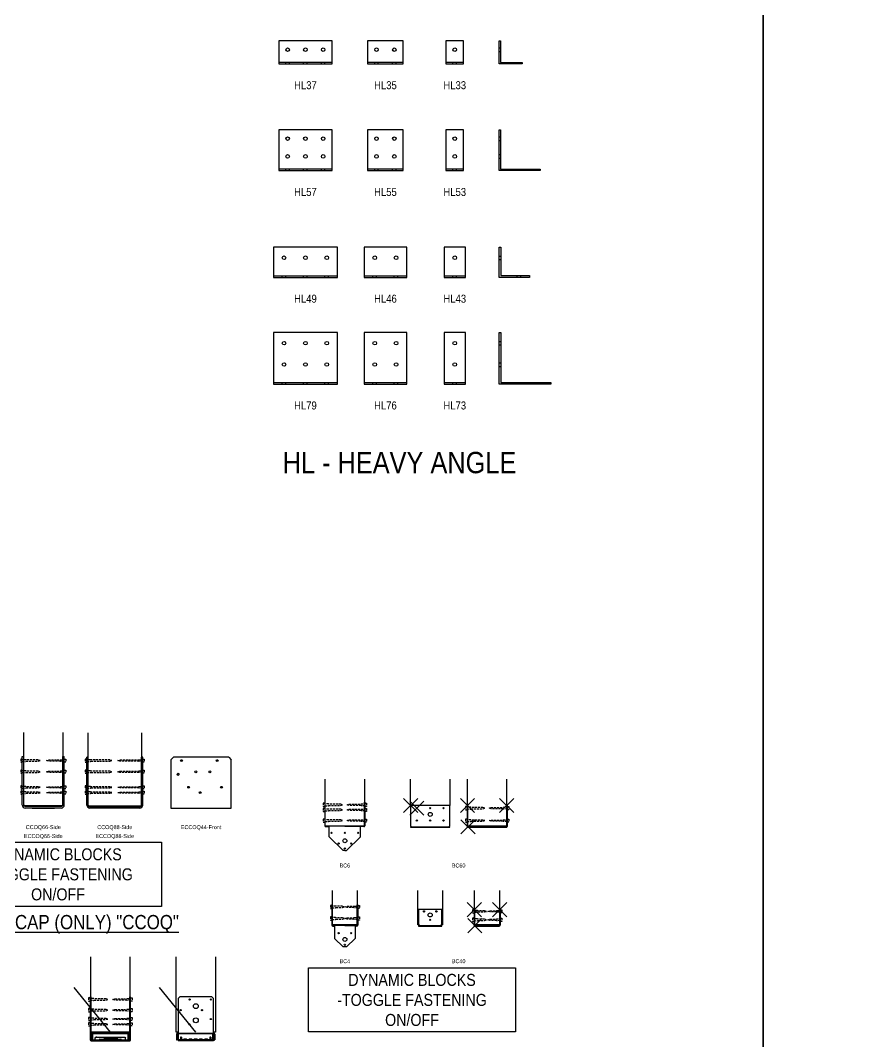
# Model space of a CAD drawing. Header units: inches. Extents: x -2661 to 42767, y -1222 to 9099.
# Drawn here: x 1400.6 to 1518.2, y 1798.3 to 1941.8 of the extents above; entities that cross this region are included whole.
import ezdxf

# ---------------------------------------------------------------- set-up
doc = ezdxf.new("R2010")
doc.units = ezdxf.units.IN
doc.header["$LTSCALE"] = 12
doc.header["$MEASUREMENT"] = 0
doc.header["$PDMODE"] = 3
doc.linetypes.add('HIDDEN8', pattern=[0.04625, 0.03125, -0.015])
doc.layers.get('0').update_dxf_attribs({"linetype": 'CONTINUOUS'})
doc.layers.add('S-ANNO-NONPLOT', color=253, linetype='CONTINUOUS', plot=False, transparency=0.5)
for name, color, linetype in [('S-ANNO-NOTE', 4, 'CONTINUOUS'), ('S-SIMPSON', 2, 'CONTINUOUS'), ('S-WOOD', 3, 'CONTINUOUS')]:
    doc.layers.add(name, color=color, linetype=linetype)
doc.styles.add('Arial', font='arial.ttf', dxfattribs={"width": 0.85})

# ---------------------------------------------------------------- blocks, each defined once
blk = doc.blocks.new('ECCQO44-Front')
for p, q in [((-3.87, 7.17), (-4.25, 6.8)), ((-4.25, 6.8), (-4.25, 0)), ((3.88, 7.17), (-3.87, 7.17)), ((3.88, 7.17), (4.25, 6.8)), ((4.25, 0), (4.25, 6.8)), ((-3.42, 4.74), (-3.24, 4.91)), ((-3.24, 4.56), (-3.42, 4.74)), ((-3.24, 4.91), (-3.07, 4.74)), ((-3.07, 4.74), (-3.24, 4.56)), ((-4.25, 0), (4.25, 0))]:
    blk.add_line(p, q)
for centre in [(-2.75, 6.67), (2.25, 6.67), (-0.75, 5.11), (1.25, 5.11), (-1.75, 2.92), (2.88, 2.92), (-0.12, 2.17)]:
    blk.add_circle(centre, 0.133)
blk = doc.blocks.new('*U1060')
for p, q in [((-2.95, 0.43), (-2.95, 7.23)), ((-2.95, 7.23), (-2.75, 7.23)), ((-2.75, 0.48), (-2.75, 7.23)), ((2.75, 0.48), (2.75, 7.23)), ((2.75, 7.23), (2.95, 7.23)), ((2.95, 0.43), (2.95, 7.23)), ((-2.75, 6.79), (-2.95, 6.79)), ((2.95, 6.79), (2.75, 6.79)), ((2.51, 0), (-2.51, 0)), ((2.5, 0.23), (-2.5, 0.23)), ((-1.57, 0), (1.57, 0))]:
    blk.add_line(p, q)
for centre, radius, start, end in [((-2.51, 0.44), 0.437, 181.1105, 270), ((-2.5, 0.48), 0.25, 180.5673, 270), ((2.5, 0.48), 0.25, 270, 359.4327), ((2.51, 0.44), 0.437, 270, 358.8895)]:
    blk.add_arc(centre, radius, start, end)
at = {"layer": 'S-SIMPSON', "color": 1, "linetype": 'HIDDEN8', "ltscale": 0.75}
for points in [[(-0.45, 6.67), (-0.72, 6.76), (-2.41, 6.76), (-2.45, 6.8), (-2.91, 6.79, -0.417818), (-2.95, 6.83), (-2.95, 6.93), (-3, 6.93), (-3, 6.89), (-3.17, 6.89), (-3.17, 6.45), (-3, 6.45), (-3, 6.41), (-2.95, 6.41), (-2.95, 6.52, -0.414214), (-2.91, 6.55), (-2.45, 6.55), (-2.41, 6.58), (-0.72, 6.58)], [(0.45, 6.67), (0.72, 6.76), (2.41, 6.76), (2.45, 6.8), (2.91, 6.79, 0.417818), (2.95, 6.83), (2.95, 6.93), (3, 6.93), (3, 6.89), (3.17, 6.89), (3.17, 6.45), (3, 6.45), (3, 6.41), (2.95, 6.41), (2.95, 6.52, 0.414214), (2.91, 6.55), (2.45, 6.55), (2.41, 6.58), (0.72, 6.58)], [(-0.45, 5.11), (-0.72, 5.2), (-2.41, 5.2), (-2.45, 5.23), (-2.91, 5.23, -0.417818), (-2.95, 5.26), (-2.95, 5.37), (-3, 5.37), (-3, 5.33), (-3.17, 5.33), (-3.17, 4.89), (-3, 4.89), (-3, 4.85), (-2.95, 4.85), (-2.95, 4.96, -0.414214), (-2.91, 4.99), (-2.45, 4.98), (-2.41, 5.02), (-0.72, 5.02)], [(0.45, 5.11), (0.72, 5.2), (2.41, 5.2), (2.45, 5.23), (2.91, 5.23, 0.417818), (2.95, 5.26), (2.95, 5.37), (3, 5.37), (3, 5.33), (3.17, 5.33), (3.17, 4.89), (3, 4.89), (3, 4.85), (2.95, 4.85), (2.95, 4.96, 0.414214), (2.91, 4.99), (2.45, 4.98), (2.41, 5.02), (0.72, 5.02)], [(-0.45, 2.92), (-0.72, 3.01), (-2.41, 3.01), (-2.45, 3.05), (-2.91, 3.04, -0.417818), (-2.95, 3.08), (-2.95, 3.18), (-3, 3.18), (-3, 3.14), (-3.17, 3.14), (-3.17, 2.7), (-3, 2.7), (-3, 2.66), (-2.95, 2.66), (-2.95, 2.77, -0.414214), (-2.91, 2.8), (-2.45, 2.8), (-2.41, 2.83), (-0.72, 2.83)], [(0.45, 2.92), (0.72, 3.01), (2.41, 3.01), (2.45, 3.05), (2.91, 3.04, 0.417818), (2.95, 3.08), (2.95, 3.18), (3, 3.18), (3, 3.14), (3.17, 3.14), (3.17, 2.7), (3, 2.7), (3, 2.66), (2.95, 2.66), (2.95, 2.77, 0.414214), (2.91, 2.8), (2.45, 2.8), (2.41, 2.83), (0.72, 2.83)], [(-0.45, 2.17), (-0.72, 2.26), (-2.41, 2.26), (-2.45, 2.3), (-2.91, 2.29, -0.417818), (-2.95, 2.33), (-2.95, 2.43), (-3, 2.43), (-3, 2.39), (-3.17, 2.39), (-3.17, 1.95), (-3, 1.95), (-3, 1.91), (-2.95, 1.91), (-2.95, 2.02, -0.414214), (-2.91, 2.05), (-2.45, 2.05), (-2.41, 2.08), (-0.72, 2.08)], [(0.45, 2.17), (0.72, 2.26), (2.41, 2.26), (2.45, 2.3), (2.91, 2.29, 0.417818), (2.95, 2.33), (2.95, 2.43), (3, 2.43), (3, 2.39), (3.17, 2.39), (3.17, 1.95), (3, 1.95), (3, 1.91), (2.95, 1.91), (2.95, 2.02, 0.414214), (2.91, 2.05), (2.45, 2.05), (2.41, 2.08), (0.72, 2.08)]]:
    blk.add_lwpolyline(points, format="xyb", close=True, dxfattribs=at)
blk = doc.blocks.new('*U1061')
for p, q in [((-3.92, 0.42), (-3.92, 7.17)), ((-3.75, 7.17), (-3.92, 7.17)), ((-3.75, 6.75), (-3.92, 6.75)), ((-3.75, 0.42), (-3.75, 7.17)), ((3.75, 0.42), (3.75, 7.17)), ((3.92, 7.17), (3.75, 7.17)), ((3.92, 6.75), (3.75, 6.75)), ((3.92, 0.42), (3.92, 7.17)), ((3.5, 0.17), (-3.5, 0.17)), ((3.5, 0), (-3.5, 0)), ((1.38, 0), (-1.38, 0)), ((1.38, 0), (-1.38, 0))]:
    blk.add_line(p, q)
for centre, radius, start, end in [((-3.5, 0.42), 0.421, 180, 270), ((-3.5, 0.42), 0.25, 180, 270), ((3.5, 0.42), 0.25, 270, 0), ((3.5, 0.42), 0.421, 270, 0)]:
    blk.add_arc(centre, radius, start, end)
at = {"layer": 'S-SIMPSON', "color": 1, "linetype": 'HIDDEN8', "ltscale": 0.75}
for points in [[(-0.42, 6.67), (-0.7, 6.76), (-3.38, 6.76), (-3.42, 6.8), (-3.89, 6.79, -0.417818), (-3.92, 6.83), (-3.92, 6.93), (-3.97, 6.93), (-3.97, 6.89), (-4.15, 6.89), (-4.15, 6.45), (-3.97, 6.45), (-3.97, 6.41), (-3.92, 6.41), (-3.92, 6.52, -0.414214), (-3.89, 6.55), (-3.42, 6.55), (-3.38, 6.58), (-0.7, 6.58)], [(0.42, 6.67), (0.7, 6.76), (3.39, 6.76), (3.42, 6.8), (3.89, 6.79, 0.417818), (3.92, 6.83), (3.92, 6.93), (3.97, 6.93), (3.97, 6.89), (4.15, 6.89), (4.15, 6.45), (3.97, 6.45), (3.97, 6.41), (3.92, 6.41), (3.92, 6.52, 0.414214), (3.89, 6.55), (3.42, 6.55), (3.39, 6.58), (0.7, 6.58)], [(-0.42, 5.11), (-0.7, 5.2), (-3.38, 5.2), (-3.42, 5.23), (-3.89, 5.23, -0.417818), (-3.92, 5.26), (-3.92, 5.37), (-3.97, 5.37), (-3.97, 5.33), (-4.15, 5.33), (-4.15, 4.89), (-3.97, 4.89), (-3.97, 4.85), (-3.92, 4.85), (-3.92, 4.96, -0.414214), (-3.89, 4.99), (-3.42, 4.98), (-3.38, 5.02), (-0.7, 5.02)], [(0.42, 5.11), (0.7, 5.2), (3.39, 5.2), (3.42, 5.23), (3.89, 5.23, 0.417818), (3.92, 5.26), (3.92, 5.37), (3.97, 5.37), (3.97, 5.33), (4.15, 5.33), (4.15, 4.89), (3.97, 4.89), (3.97, 4.85), (3.92, 4.85), (3.92, 4.96, 0.414214), (3.89, 4.99), (3.42, 4.98), (3.39, 5.02), (0.7, 5.02)], [(-0.42, 2.92), (-0.7, 3.01), (-3.38, 3.01), (-3.42, 3.05), (-3.89, 3.04, -0.417818), (-3.92, 3.08), (-3.92, 3.18), (-3.97, 3.18), (-3.97, 3.14), (-4.15, 3.14), (-4.15, 2.7), (-3.97, 2.7), (-3.97, 2.66), (-3.92, 2.66), (-3.92, 2.77, -0.414214), (-3.89, 2.8), (-3.42, 2.8), (-3.38, 2.83), (-0.7, 2.83)], [(0.42, 2.92), (0.7, 3.01), (3.39, 3.01), (3.42, 3.05), (3.89, 3.04, 0.417818), (3.92, 3.08), (3.92, 3.18), (3.97, 3.18), (3.97, 3.14), (4.15, 3.14), (4.15, 2.7), (3.97, 2.7), (3.97, 2.66), (3.92, 2.66), (3.92, 2.77, 0.414214), (3.89, 2.8), (3.42, 2.8), (3.39, 2.83), (0.7, 2.83)], [(-0.42, 2.17), (-0.7, 2.26), (-3.38, 2.26), (-3.42, 2.3), (-3.89, 2.29, -0.417818), (-3.92, 2.33), (-3.92, 2.43), (-3.97, 2.43), (-3.97, 2.39), (-4.15, 2.39), (-4.15, 1.95), (-3.97, 1.95), (-3.97, 1.91), (-3.92, 1.91), (-3.92, 2.02, -0.414214), (-3.89, 2.05), (-3.42, 2.05), (-3.38, 2.08), (-0.7, 2.08)], [(0.42, 2.17), (0.7, 2.26), (3.39, 2.26), (3.42, 2.3), (3.89, 2.29, 0.417818), (3.92, 2.33), (3.92, 2.43), (3.97, 2.43), (3.97, 2.39), (4.15, 2.39), (4.15, 1.95), (3.97, 1.95), (3.97, 1.91), (3.92, 1.91), (3.92, 2.02, 0.414214), (3.89, 2.05), (3.42, 2.05), (3.39, 2.08), (0.7, 2.08)]]:
    blk.add_lwpolyline(points, format="xyb", close=True, dxfattribs=at)
blk = doc.blocks.new('*U1063')
for p, q in [((-2.85, 4.99), (-2.85, -1.06)), ((-2.76, 4.99), (-2.85, 4.99)), ((-2.76, 4.99), (-2.76, -1)), ((2.74, -0.96), (2.74, 4.99)), ((2.83, 4.99), (2.74, 4.99)), ((2.83, -1.06), (2.83, 4.99)), ((-2.76, -1.01), (-2.85, -1.01)), ((-2.73, -1.19), (2.14, -1.19)), ((-2.67, -1.09), (-2.67, -0.21)), ((-2.48, -0.25), (-2.67, -0.25)), ((-2.67, -1.09), (-2.17, -1.09)), ((-2.67, -1.19), (-2.67, -1.09)), ((-2.58, -1.09), (-2.58, -0.25)), ((2.67, -1.09), (-2.58, -1.09)), ((-2.48, -0.18), (-2.49, -0.18)), ((-2.48, -0.09), (2.48, -0.09)), ((-2.48, -1.09), (-2.48, -0.09)), ((-2.48, -0.18), (2.48, -0.18)), ((-2.36, -1.19), (-2.36, -1.09)), ((-2.17, -0.83), (-2.04, -0.7)), ((-2.17, -1.09), (-2.17, -0.83)), ((-2.17, -1.09), (2.14, -1.09)), ((-2.17, -1.19), (-2.17, -1.09)), ((-2.04, -0.7), (2.01, -0.7)), ((-1.89, -0.7), (-2.04, -0.7)), ((-1.54, -1.09), (-1.54, -1.03)), ((-1.48, -0.96), (1.45, -0.96)), ((-0.89, -0.79), (0.93, -0.79)), ((-0.89, -0.79), (-0.89, -0.97)), ((-0.89, -0.97), (0.93, -0.97)), ((-0.32, -0.79), (-0.32, -0.97)), ((0.36, -0.79), (0.36, -0.97)), ((0.93, -0.79), (0.93, -0.97)), ((1.51, -1.09), (1.51, -1.03)), ((2.01, -0.7), (2.14, -0.83)), ((2.14, -1.09), (2.14, -0.83)), ((2.14, -1.09), (2.61, -1.09)), ((2.14, -1.19), (2.14, -1.09)), ((2.14, -1.19), (2.71, -1.19)), ((2.33, -1.19), (2.33, -1.09)), ((2.48, -1.09), (2.48, -0.09)), ((2.48, -0.18), (2.49, -0.18)), ((2.48, -0.25), (2.67, -0.25)), ((2.58, -1.09), (2.58, -0.25)), ((2.66, -1.19), (2.66, -1.09)), ((2.67, -1.09), (2.67, -0.2)), ((2.83, -1.01), (2.74, -1.01))]:
    blk.add_line(p, q)
for centre, radius, start, end in [((-2.73, -1.06), 0.125, 180, 270), ((-2.67, -1), 0.0938, 180, 270), ((-2.49, -0.29), 0.2, 85.2122, 155.6813), ((-2.5, -0.26), 0.0739, 77.6411, 177.2961), ((-1.48, -1.03), 0.0625, 90, 180), ((1.45, -1.03), 0.0625, 0, 90), ((2.5, -0.29), 0.197, 27.4819, 97.146), ((2.5, -0.26), 0.0736, 2.6699, 101.613), ((2.61, -0.96), 0.129, 270, 0), ((2.71, -1.06), 0.125, 270, 0)]:
    blk.add_arc(centre, radius, start, end)
at = {"layer": 'S-SIMPSON', "color": 1, "linetype": 'HIDDEN8', "ltscale": 0.75}
for points in [[(-0.35, 4.62), (-0.63, 4.71), (-2.32, 4.71), (-2.35, 4.74), (-2.82, 4.74, -0.417818), (-2.85, 4.77), (-2.85, 4.88), (-2.9, 4.88), (-2.9, 4.83), (-3.08, 4.83), (-3.08, 4.4), (-2.9, 4.4), (-2.9, 4.36), (-2.85, 4.36), (-2.85, 4.47, -0.414214), (-2.82, 4.5), (-2.35, 4.49), (-2.32, 4.53), (-0.63, 4.53)], [(0.33, 4.62), (0.61, 4.71), (2.3, 4.71), (2.33, 4.74), (2.8, 4.74, 0.417818), (2.83, 4.77), (2.83, 4.88), (2.88, 4.88), (2.88, 4.83), (3.06, 4.83), (3.06, 4.4), (2.88, 4.4), (2.88, 4.36), (2.83, 4.36), (2.83, 4.47, 0.414214), (2.8, 4.5), (2.33, 4.49), (2.3, 4.53), (0.61, 4.53)], [(-0.35, 3.12), (-0.63, 3.21), (-2.32, 3.21), (-2.35, 3.24), (-2.82, 3.24, -0.417818), (-2.85, 3.27), (-2.85, 3.38), (-2.9, 3.38), (-2.9, 3.33), (-3.08, 3.33), (-3.08, 2.9), (-2.9, 2.9), (-2.9, 2.86), (-2.85, 2.86), (-2.85, 2.97, -0.414214), (-2.82, 3), (-2.35, 2.99), (-2.32, 3.03), (-0.63, 3.03)], [(0.33, 3.12), (0.61, 3.21), (2.3, 3.21), (2.33, 3.24), (2.8, 3.24, 0.417818), (2.83, 3.27), (2.83, 3.38), (2.88, 3.38), (2.88, 3.33), (3.06, 3.33), (3.06, 2.9), (2.88, 2.9), (2.88, 2.86), (2.83, 2.86), (2.83, 2.97, 0.414214), (2.8, 3), (2.33, 2.99), (2.3, 3.03), (0.61, 3.03)], [(-0.35, 1.87), (-0.63, 1.96), (-2.32, 1.96), (-2.35, 1.99), (-2.82, 1.99, -0.417818), (-2.85, 2.02), (-2.85, 2.13), (-2.9, 2.13), (-2.9, 2.08), (-3.08, 2.08), (-3.08, 1.65), (-2.9, 1.65), (-2.9, 1.61), (-2.85, 1.61), (-2.85, 1.72, -0.414214), (-2.82, 1.75), (-2.35, 1.74), (-2.32, 1.78), (-0.63, 1.78)], [(0.33, 1.87), (0.61, 1.96), (2.3, 1.96), (2.33, 1.99), (2.8, 1.99, 0.417818), (2.83, 2.02), (2.83, 2.13), (2.88, 2.13), (2.88, 2.08), (3.06, 2.08), (3.06, 1.65), (2.88, 1.65), (2.88, 1.61), (2.83, 1.61), (2.83, 1.72, 0.414214), (2.8, 1.75), (2.33, 1.74), (2.3, 1.78), (0.61, 1.78)], [(-0.35, 1.12), (-0.63, 1.21), (-2.32, 1.21), (-2.35, 1.24), (-2.82, 1.24, -0.417818), (-2.85, 1.27), (-2.85, 1.38), (-2.9, 1.38), (-2.9, 1.33), (-3.08, 1.33), (-3.08, 0.9), (-2.9, 0.9), (-2.9, 0.86), (-2.85, 0.86), (-2.85, 0.97, -0.414214), (-2.82, 1), (-2.35, 0.99), (-2.32, 1.03), (-0.63, 1.03)], [(0.33, 1.12), (0.61, 1.21), (2.3, 1.21), (2.33, 1.24), (2.8, 1.24, 0.417818), (2.83, 1.27), (2.83, 1.38), (2.88, 1.38), (2.88, 1.33), (3.06, 1.33), (3.06, 0.9), (2.88, 0.9), (2.88, 0.86), (2.83, 0.86), (2.83, 0.97, 0.414214), (2.8, 1), (2.33, 0.99), (2.3, 1.03), (0.61, 1.03)]]:
    blk.add_lwpolyline(points, format="xyb", close=True, dxfattribs=at)
blk = doc.blocks.new('ABU66-l')
for p, q in [((-2.5, 4.74), (-2.25, 4.99)), ((-2.5, 4.74), (-2.5, -0.98)), ((2.25, 4.99), (-2.25, 4.99)), ((2.25, 4.99), (2.5, 4.74)), ((2.5, 4.74), (2.25, 4.99)), ((2.5, -0.98), (2.5, 4.74)), ((-2.7, -0.27), (-2.7, -1.07)), ((-2.7, -1.07), (-2.6, -1.07)), ((-2.6, -0.25), (-2.6, -1.07)), ((-2.54, -1.07), (-2.54, -0.21)), ((-2.5, -0.21), (-2.54, -0.21)), ((-2.54, -1.07), (-2.41, -1.07)), ((-2.53, -0.1), (-2.5, -0.1)), ((-2.51, -0.16), (-2.5, -0.16)), ((-2.5, -0.1), (2.51, -0.1)), ((-2.5, -0.16), (-2.44, -0.16)), ((-2.45, -0.21), (-2.5, -0.21)), ((-2.41, -1.07), (-2.5, -1.07)), ((-2.5, -1.07), (-2.5, -1.2)), ((2.5, -1.2), (-2.5, -1.2)), ((-2.45, -0.21), (-2.45, -0.16)), ((-2.45, -1.07), (-2.45, -0.21)), ((-2.44, -0.16), (2.5, -0.16)), ((2.4, -1.07), (-2.41, -1.07)), ((-2.41, -1.07), (-2.41, -1.2)), ((-2.14, -0.67), (-2.14, -1.07)), ((-2.02, -0.67), (-2.14, -0.67)), ((-2.02, -0.8), (-2.14, -0.8)), ((-2.02, -0.67), (-2.02, -1.07)), ((-1.7, -1), (-1.7, -1.07)), ((-1.33, -0.94), (-1.64, -0.94)), ((-1.27, -1), (-1.27, -1.07)), ((-0.95, -1), (-0.95, -1.07)), ((-0.58, -0.94), (-0.89, -0.94)), ((-0.52, -1), (-0.52, -1.07)), ((-0.23, -1), (-0.23, -1.07)), ((0.14, -0.94), (-0.17, -0.94)), ((0.2, -1), (0.2, -1.07)), ((0.48, -1), (0.48, -1.07)), ((0.86, -0.94), (0.55, -0.94)), ((0.92, -1), (0.92, -1.07)), ((1.23, -1), (1.23, -1.07)), ((1.61, -0.94), (1.3, -0.94)), ((1.67, -1), (1.67, -1.07)), ((1.98, -0.67), (1.98, -1.07)), ((2.11, -0.67), (1.98, -0.67)), ((2.11, -0.8), (1.98, -0.8)), ((2.11, -0.67), (2.11, -1.07)), ((2.4, -1.07), (2.4, -1.2)), ((2.5, -1.07), (2.4, -1.07)), ((2.42, -1.07), (2.42, -0.16)), ((2.52, -0.21), (2.42, -0.21)), ((2.5, -1.07), (2.5, -1.2)), ((2.52, -1.07), (2.5, -1.07)), ((2.52, -1.07), (2.52, -0.21)), ((2.59, -0.25), (2.59, -1.07)), ((2.59, -1.07), (2.68, -1.07)), ((2.68, -0.27), (2.68, -1.07))]:
    blk.add_line(p, q)
for centre, radius in [((-0.87, 4.62), 0.0855), ((2.12, 4.62), 0.0855), ((-2.13, 3.12), 0.0855), ((0, 3.68), 0.344), ((0.87, 3.12), 0.0855), ((0, 1.68), 0.344), ((2.12, 1.87), 0.0855), ((-0.88, 1.12), 0.0855)]:
    blk.add_circle(centre, radius)
for centre, radius, start, end in [((-2.53, -0.27), 0.17, 90, 180), ((-2.51, -0.25), 0.09, 90, 180), ((-2.51, -0.16), 0.0627, 355.1234, 72.3045), ((-2.5, -1.07), 0.0935, 0, 90), ((-1.64, -1), 0.0625, 90, 180), ((-1.33, -1), 0.0625, 0, 90), ((-0.89, -1), 0.0625, 90, 180), ((-0.58, -1), 0.0625, 0, 90), ((-0.17, -1), 0.0625, 90, 180), ((0.14, -1), 0.0625, 0, 90), ((0.55, -1), 0.0625, 90, 180), ((0.86, -1), 0.0625, 0, 90), ((1.3, -1), 0.0625, 90, 180), ((1.61, -1), 0.0625, 0, 90), ((2.5, -1.07), 0.0935, 90, 180), ((2.47, -0.16), 0.0584, 108.2206, 186.9255), ((2.5, -0.25), 0.09, 0, 90), ((2.51, -0.27), 0.17, 0, 90)]:
    blk.add_arc(centre, radius, start, end)
blk = doc.blocks.new('*U1068')
for p, q in [((-1.81, 5.94), (-1.81, 3.06)), ((-1.75, 5.94), (-1.81, 5.94)), ((-1.75, 3.06), (-1.75, 5.94)), ((1.75, 3.06), (1.75, 5.94)), ((1.75, 5.94), (1.81, 5.94)), ((1.81, 5.94), (1.81, 3.06)), ((0, 3), (-1.69, 3)), ((-1.69, 2.94), (-1.44, 2.94)), ((-1.44, 3), (-1.44, 1.19)), ((0, 3), (1.69, 3)), ((1.44, 3), (1.44, 1.19)), ((1.69, 2.94), (1.44, 2.94)), ((-0.93, 1.94), (-0.82, 1.94)), ((-0.88, 1.88), (-0.88, 2)), ((0.82, 1.94), (0.93, 1.94)), ((0.88, 1.88), (0.88, 2)), ((-0.25, 0), (-1.44, 1.19)), ((0.25, 0), (-0.25, 0)), ((-0.06, 0.31), (0.06, 0.31)), ((0, 0.25), (0, 0.37)), ((0.25, 0), (1.44, 1.19))]:
    blk.add_line(p, q)
for centre, radius in [((-0.88, 1.94), 0.0855), ((0.88, 1.94), 0.0855), ((0, 1.06), 0.281), ((0, 0.31), 0.0855)]:
    blk.add_circle(centre, radius)
for centre, radius, start, end in [((-1.69, 3.06), 0.125, 180, 270), ((-1.69, 3.06), 0.062, 180, 270), ((1.69, 3.06), 0.125, 270, 0), ((1.69, 3.06), 0.062, 270, 0)]:
    blk.add_arc(centre, radius, start, end)
at = {"layer": 'S-SIMPSON', "color": 1, "linetype": 'HIDDEN8', "ltscale": 0.75}
for points in [[(-0.06, 5.63), (-0.34, 5.71), (-1.28, 5.71), (-1.31, 5.75), (-1.78, 5.75, -0.417818), (-1.81, 5.78), (-1.81, 5.89), (-1.86, 5.89), (-1.86, 5.84), (-2.04, 5.84), (-2.04, 5.41), (-1.86, 5.41), (-1.86, 5.37), (-1.81, 5.37), (-1.81, 5.48, -0.414214), (-1.78, 5.51), (-1.31, 5.5), (-1.28, 5.54), (-0.34, 5.54)], [(0.06, 5.63), (0.34, 5.71), (1.28, 5.71), (1.31, 5.75), (1.78, 5.75, 0.417818), (1.81, 5.78), (1.81, 5.89), (1.86, 5.89), (1.86, 5.84), (2.04, 5.84), (2.04, 5.41), (1.86, 5.41), (1.86, 5.37), (1.81, 5.37), (1.81, 5.48, 0.414214), (1.78, 5.51), (1.31, 5.5), (1.28, 5.54), (0.34, 5.54)], [(-0.06, 4), (-0.34, 4.09), (-1.28, 4.09), (-1.31, 4.13), (-1.78, 4.12, -0.417818), (-1.81, 4.15), (-1.81, 4.26), (-1.86, 4.26), (-1.86, 4.22), (-2.04, 4.22), (-2.04, 3.78), (-1.86, 3.78), (-1.86, 3.74), (-1.81, 3.74), (-1.81, 3.85, -0.414214), (-1.78, 3.88), (-1.31, 3.87), (-1.28, 3.91), (-0.34, 3.91)], [(0.06, 4), (0.34, 4.09), (1.28, 4.09), (1.31, 4.13), (1.78, 4.12, 0.417818), (1.81, 4.15), (1.81, 4.26), (1.86, 4.26), (1.86, 4.22), (2.04, 4.22), (2.04, 3.78), (1.86, 3.78), (1.86, 3.74), (1.81, 3.74), (1.81, 3.85, 0.414214), (1.78, 3.88), (1.31, 3.87), (1.28, 3.91), (0.34, 3.91)]]:
    blk.add_lwpolyline(points, format="xyb", close=True, dxfattribs=at)
blk = doc.blocks.new('BC40-f')
for p, q in [((1.625, 2.3125), (-1.625, 2.3125)), ((-1.625, 2.3125), (-1.625, 0.2305)), ((1.625, 0.2305), (1.625, 2.3125)), ((-1.625, 0.2305), (-1.6125, 0.2305)), ((-1.625, 0.0625), (-1.5625, 0.0625)), ((-1.625, 0.0625), (-1.625, 0)), ((-1.625, 0), (1.625, 0)), ((-1.5625, 0.1805), (-1.5625, 0)), ((-1.5625, 0.0625), (1.5625, 0.0625)), ((1.5625, 0), (1.5625, 0.1805)), ((1.625, 0.0625), (1.5625, 0.0625)), ((1.6125, 0.2305), (1.625, 0.2305)), ((1.625, 0), (1.625, 0.0625))]:
    blk.add_line(p, q)
for centre, radius in [((-0.875, 2.0625), 0.0905), ((0, 1.5625), 0.286), ((0.875, 2.0625), 0.0905), ((0, 0.875), 0.0905)]:
    blk.add_circle(centre, radius)
for centre, start, end in [((-1.6125, 0.1805), 0, 90), ((1.6125, 0.1805), 90, 180)]:
    blk.add_arc(centre, 0.05, start, end)
blk = doc.blocks.new('*U1069')
for p, q in [((-1.84, 2.31), (-1.84, 0.12)), ((-1.84, 2.31), (-1.78, 2.31)), ((-1.78, 2.31), (-1.78, 0.12)), ((1.78, 2.31), (1.78, 0.12)), ((1.78, 2.31), (1.84, 2.31)), ((1.84, 2.31), (1.84, 0.12)), ((-1.78, 0.29), (-1.84, 0.29)), ((-1.72, 0.06), (1.72, 0.06)), ((-1.72, 0), (1.72, 0)), ((-1.55, 0.06), (-1.55, 0)), ((1.55, 0.06), (1.55, 0)), ((1.78, 0.29), (1.84, 0.29))]:
    blk.add_line(p, q)
for centre, radius, start, end in [((-1.72, 0.12), 0.125, 180, 270), ((-1.72, 0.12), 0.0625, 180, 270), ((1.72, 0.12), 0.125, 270, 0), ((1.72, 0.12), 0.0625, 270, 0)]:
    blk.add_arc(centre, radius, start, end)
for p in [(-1.78, 2.31), (-1.78, 2.31), (1.78, 2.31), (-1.72, 0.06)]:
    blk.add_point(p)
at = {"layer": 'S-SIMPSON', "color": 1, "linetype": 'HIDDEN8', "ltscale": 0.75}
for points in [[(-0.09, 2.06), (-0.37, 2.15), (-1.31, 2.15), (-1.34, 2.19), (-1.81, 2.19, -0.417818), (-1.84, 2.22), (-1.84, 2.32), (-1.89, 2.32), (-1.89, 2.28), (-2.07, 2.28), (-2.07, 1.85), (-1.89, 1.85), (-1.89, 1.8), (-1.84, 1.8), (-1.84, 1.91, -0.414214), (-1.81, 1.94), (-1.34, 1.94), (-1.31, 1.98), (-0.37, 1.98)], [(0.09, 2.06), (0.37, 2.15), (1.31, 2.15), (1.34, 2.19), (1.81, 2.19, 0.417818), (1.84, 2.22), (1.84, 2.32), (1.89, 2.32), (1.89, 2.28), (2.07, 2.28), (2.07, 1.85), (1.89, 1.85), (1.89, 1.8), (1.84, 1.8), (1.84, 1.91, 0.414214), (1.81, 1.94), (1.34, 1.94), (1.31, 1.98), (0.37, 1.98)], [(-0.09, 0.88), (-0.37, 0.96), (-1.31, 0.96), (-1.34, 1), (-1.81, 1, -0.417818), (-1.84, 1.03), (-1.84, 1.14), (-1.89, 1.14), (-1.89, 1.09), (-2.07, 1.09), (-2.07, 0.66), (-1.89, 0.66), (-1.89, 0.62), (-1.84, 0.62), (-1.84, 0.73, -0.414214), (-1.81, 0.76), (-1.34, 0.75), (-1.31, 0.79), (-0.37, 0.79)], [(0.09, 0.88), (0.37, 0.96), (1.31, 0.96), (1.34, 1), (1.81, 1, 0.417818), (1.84, 1.03), (1.84, 1.14), (1.89, 1.14), (1.89, 1.09), (2.07, 1.09), (2.07, 0.66), (1.89, 0.66), (1.89, 0.62), (1.84, 0.62), (1.84, 0.73, 0.414214), (1.81, 0.76), (1.34, 0.75), (1.31, 0.79), (0.37, 0.79)]]:
    blk.add_lwpolyline(points, format="xyb", close=True, dxfattribs=at)
blk = doc.blocks.new('BC60-f')
for p, q in [((5.5, 3.06), (0, 3.06)), ((0, 3.06), (0, 0.16)), ((5.5, 0.16), (5.5, 3.06)), ((0, 0.16), (0, 0.16)), ((0, 0.06), (0, 0)), ((0, 0.06), (0.09, 0.06)), ((0, 0), (5.5, 0)), ((0.09, 0.06), (5.41, 0.06)), ((5.41, 0.06), (5.5, 0.06)), ((5.5, 0.16), (5.5, 0.16)), ((5.5, 0), (5.5, 0.06))]:
    blk.add_line(p, q)
for centre, radius in [((0.87, 2.69), 0.0859), ((2.75, 1.81), 0.281), ((2.75, 2.69), 0.0859), ((4.62, 2.69), 0.0859), ((0.87, 0.94), 0.0859), ((2.75, 0.94), 0.0859), ((4.62, 0.94), 0.0859)]:
    blk.add_circle(centre, radius)
for centre, start, end in [((0, 0.07), 312.8447, 90), ((5.5, 0.07), 90, 226.2276)]:
    blk.add_arc(centre, 0.09, start, end)
for p in [(0, 3.06), (0.87, 2.69)]:
    blk.add_point(p)
blk = doc.blocks.new('*U1067')
for p, q in [((-2.81, 3.06), (-2.81, 0.12)), ((-2.81, 3.06), (-2.75, 3.06)), ((-2.75, 3.06), (-2.75, 0.12)), ((2.75, 3.06), (2.75, 0.12)), ((2.75, 3.06), (2.81, 3.06)), ((2.81, 3.06), (2.81, 0.12)), ((-2.81, 0.16), (-2.75, 0.16)), ((-2.69, 0.06), (2.69, 0.06)), ((-2.69, 0), (2.69, 0)), ((-2.66, 0.06), (-2.66, 0)), ((2.66, 0.06), (2.66, 0)), ((2.75, 0.16), (2.81, 0.16))]:
    blk.add_line(p, q)
for centre, radius, start, end in [((-2.69, 0.12), 0.125, 180, 270), ((-2.69, 0.12), 0.0625, 180, 270), ((2.69, 0.12), 0.125, 270, 0), ((2.69, 0.12), 0.0625, 270, 0)]:
    blk.add_arc(centre, radius, start, end)
for p in [(-2.75, 3.06), (-2.75, 3.06), (2.75, 3.06), (-2.69, 0.06)]:
    blk.add_point(p)
at = {"layer": 'S-SIMPSON', "color": 1, "linetype": 'HIDDEN8', "ltscale": 0.75}
for points in [[(-0.31, 2.69), (-0.59, 2.77), (-2.28, 2.77), (-2.31, 2.81), (-2.78, 2.81, -0.417818), (-2.81, 2.84), (-2.81, 2.95), (-2.86, 2.95), (-2.86, 2.9), (-3.04, 2.9), (-3.04, 2.47), (-2.86, 2.47), (-2.86, 2.43), (-2.81, 2.43), (-2.81, 2.54, -0.414214), (-2.78, 2.57), (-2.31, 2.56), (-2.28, 2.6), (-0.59, 2.6)], [(0.31, 2.69), (0.59, 2.77), (2.28, 2.77), (2.31, 2.81), (2.78, 2.81, 0.417818), (2.81, 2.84), (2.81, 2.95), (2.86, 2.95), (2.86, 2.9), (3.04, 2.9), (3.04, 2.47), (2.86, 2.47), (2.86, 2.43), (2.81, 2.43), (2.81, 2.54, 0.414214), (2.78, 2.57), (2.31, 2.56), (2.28, 2.6), (0.59, 2.6)], [(-0.31, 0.94), (-0.59, 1.02), (-2.28, 1.02), (-2.31, 1.06), (-2.78, 1.06, -0.417818), (-2.81, 1.09), (-2.81, 1.2), (-2.86, 1.2), (-2.86, 1.15), (-3.04, 1.15), (-3.04, 0.72), (-2.86, 0.72), (-2.86, 0.68), (-2.81, 0.68), (-2.81, 0.79, -0.414214), (-2.78, 0.82), (-2.31, 0.81), (-2.28, 0.85), (-0.59, 0.85)], [(0.31, 0.94), (0.59, 1.02), (2.28, 1.02), (2.31, 1.06), (2.78, 1.06, 0.417818), (2.81, 1.09), (2.81, 1.2), (2.86, 1.2), (2.86, 1.15), (3.04, 1.15), (3.04, 0.72), (2.86, 0.72), (2.86, 0.68), (2.81, 0.68), (2.81, 0.79, 0.414214), (2.78, 0.82), (2.31, 0.81), (2.28, 0.85), (0.59, 0.85)]]:
    blk.add_lwpolyline(points, format="xyb", close=True, dxfattribs=at)
blk = doc.blocks.new('HL33-Front')
at = {"layer": 'S-SIMPSON'}
for p, q in [((-0.25, 0), (-0.25, 0.1875)), ((0.25, 0), (0.25, 0.1875))]:
    blk.add_line(p, q, dxfattribs=at)
blk.add_lwpolyline([(1.25, 0.1875), (1.25, 3.25), (-1.25, 3.25), (-1.25, 0), (1.25, 0), (1.25, 0.1875), (-1.25, 0.1875)], dxfattribs=at)
blk.add_circle((0, 2), 0.25, dxfattribs=at)
blk = doc.blocks.new('HL35-Front')
at = {"layer": 'S-SIMPSON'}
for p, q in [((-1.5, 0), (-1.5, 0.1875)), ((-1, 0), (-1, 0.1875)), ((1, 0), (1, 0.1875)), ((1.5, 0), (1.5, 0.1875))]:
    blk.add_line(p, q, dxfattribs=at)
blk.add_lwpolyline([(2.5, 0.1875), (2.5, 3.25), (-2.5, 3.25), (-2.5, 0), (2.5, 0), (2.5, 0.1875), (-2.5, 0.1875)], dxfattribs=at)
for centre in [(-1.25, 2), (1.25, 2)]:
    blk.add_circle(centre, 0.25, dxfattribs=at)
blk = doc.blocks.new('HL37-Front')
at = {"layer": 'S-SIMPSON'}
for p, q in [((-2.75, 0), (-2.75, 0.1875)), ((-2.25, 0), (-2.25, 0.1875)), ((-0.25, 0), (-0.25, 0.1875)), ((0.25, 0), (0.25, 0.1875)), ((2.25, 0), (2.25, 0.1875)), ((2.25, 0), (2.25, 0.1875)), ((2.75, 0), (2.75, 0.1875)), ((2.75, 0), (2.75, 0.1875))]:
    blk.add_line(p, q, dxfattribs=at)
blk.add_lwpolyline([(3.75, 0.1875), (3.75, 3.25), (-3.75, 3.25), (-3.75, 0), (3.75, 0), (3.75, 0.1875), (-3.75, 0.1875)], dxfattribs=at)
for centre in [(-2.5, 2), (0, 2), (2.5, 2), (2.5, 2)]:
    blk.add_circle(centre, 0.25, dxfattribs=at)
blk = doc.blocks.new('HL3x-Left')
at = {"layer": 'S-SIMPSON'}
for p, q in [((0, 2.25), (0.1875, 2.25)), ((0, 1.75), (0.1875, 1.75)), ((1.75, 0.1875), (1.75, 0)), ((2.25, 0.1875), (2.25, 0))]:
    blk.add_line(p, q, dxfattribs=at)
blk.add_lwpolyline([(3.25, 0), (0, 0), (0, 3.25), (0.1875, 3.25), (0.1875, 0.1875), (3.25, 0.1875)], close=True, dxfattribs=at)
blk = doc.blocks.new('HL5x-Left')
at = {"layer": 'S-SIMPSON'}
for p, q in [((0, 4.75), (0.1875, 4.75)), ((0, 4.25), (0.1875, 4.25)), ((0, 2.25), (0.1875, 2.25)), ((0, 1.75), (0.1875, 1.75)), ((1.75, 0.1875), (1.75, 0)), ((2.25, 0.1875), (2.25, 0)), ((4.25, 0.1875), (4.25, 0)), ((4.75, 0.1875), (4.75, 0))]:
    blk.add_line(p, q, dxfattribs=at)
blk.add_lwpolyline([(5.75, 0), (0, 0), (0, 5.75), (0.1875, 5.75), (0.1875, 0.1875), (5.75, 0.1875)], close=True, dxfattribs=at)
blk = doc.blocks.new('HL4x-Left')
at = {"layer": 'S-SIMPSON'}
for p, q in [((0, 3), (0.25, 3)), ((0, 2.5), (0.25, 2.5)), ((2.5, 0.25), (2.5, 0)), ((3, 0.25), (3, 0))]:
    blk.add_line(p, q, dxfattribs=at)
blk.add_lwpolyline([(0, 4.25), (0.25, 4.25), (0.25, 0.25), (4.25, 0.25), (4.25, 0), (0, 0)], close=True, dxfattribs=at)
blk = doc.blocks.new('HL7x-Left')
at = {"layer": 'S-SIMPSON'}
for p, q in [((0, 6), (0.25, 6)), ((0, 5.5), (0.25, 5.5)), ((0, 3), (0.25, 3)), ((0, 2.5), (0.25, 2.5)), ((2.5, 0.25), (2.5, 0)), ((3, 0.25), (3, 0)), ((5.5, 0.25), (5.5, 0)), ((6, 0.25), (6, 0))]:
    blk.add_line(p, q, dxfattribs=at)
blk.add_lwpolyline([(0, 7.25), (0.25, 7.25), (0.25, 0.25), (7.25, 0.25), (7.25, 0), (0, 0)], close=True, dxfattribs=at)
blk = doc.blocks.new('HL53-Front')
at = {"layer": 'S-SIMPSON'}
for p, q in [((-0.25, 0), (-0.25, 0.1875)), ((0.25, 0), (0.25, 0.1875))]:
    blk.add_line(p, q, dxfattribs=at)
blk.add_lwpolyline([(1.25, 0.1875), (1.25, 5.75), (-1.25, 5.75), (-1.25, 0), (1.25, 0), (1.25, 0.1875), (-1.25, 0.1875)], dxfattribs=at)
for centre in [(0, 4.5), (0, 2)]:
    blk.add_circle(centre, 0.25, dxfattribs=at)
blk = doc.blocks.new('HL55-Front')
at = {"layer": 'S-SIMPSON'}
for p, q in [((-1.5, 0), (-1.5, 0.1875)), ((-1, 0), (-1, 0.1875)), ((1, 0), (1, 0.1875)), ((1.5, 0), (1.5, 0.1875))]:
    blk.add_line(p, q, dxfattribs=at)
blk.add_lwpolyline([(2.5, 0.1875), (2.5, 5.75), (-2.5, 5.75), (-2.5, 0), (2.5, 0), (2.5, 0.1875), (-2.5, 0.1875)], dxfattribs=at)
for centre in [(-1.25, 4.5), (1.25, 4.5), (-1.25, 2), (1.25, 2)]:
    blk.add_circle(centre, 0.25, dxfattribs=at)
blk = doc.blocks.new('HL57-Front')
at = {"layer": 'S-SIMPSON'}
for p, q in [((-2.75, 0), (-2.75, 0.1875)), ((-2.25, 0), (-2.25, 0.1875)), ((-0.25, 0), (-0.25, 0.1875)), ((0.25, 0), (0.25, 0.1875)), ((2.25, 0), (2.25, 0.1875)), ((2.75, 0), (2.75, 0.1875))]:
    blk.add_line(p, q, dxfattribs=at)
blk.add_lwpolyline([(3.75, 0.1875), (3.75, 5.75), (-3.75, 5.75), (-3.75, 0), (3.75, 0), (3.75, 0.1875), (-3.75, 0.1875)], dxfattribs=at)
for centre in [(-2.5, 4.5), (0, 4.5), (2.5, 4.5), (-2.5, 2), (0, 2), (2.5, 2)]:
    blk.add_circle(centre, 0.25, dxfattribs=at)
blk = doc.blocks.new('HL43-Front')
at = {"layer": 'S-SIMPSON'}
for p, q in [((-0.25, 0), (-0.25, 0.19)), ((0.25, 0), (0.25, 0.19))]:
    blk.add_line(p, q, dxfattribs=at)
blk.add_lwpolyline([(1.5, 0.19), (1.5, 4.26), (-1.5, 4.26), (-1.5, 0), (1.5, 0), (1.5, 0.19), (-1.5, 0.19)], dxfattribs=at)
blk.add_circle((0, 2.76), 0.25, dxfattribs=at)
blk = doc.blocks.new('HL46-Front')
at = {"layer": 'S-SIMPSON'}
for p, q in [((-1.75, 0), (-1.75, 0.19)), ((-1.25, 0), (-1.25, 0.19)), ((1.25, 0), (1.25, 0.19)), ((1.75, 0), (1.75, 0.19))]:
    blk.add_line(p, q, dxfattribs=at)
blk.add_lwpolyline([(3, 0.19), (3, 4.26), (-3, 4.26), (-3, 0), (3, 0), (3, 0.19), (-3, 0.19)], dxfattribs=at)
for centre in [(-1.5, 2.76), (1.5, 2.76)]:
    blk.add_circle(centre, 0.25, dxfattribs=at)
blk = doc.blocks.new('HL49-Front')
at = {"layer": 'S-SIMPSON'}
for p, q in [((-3.25, 0), (-3.25, 0.19)), ((-2.75, 0), (-2.75, 0.19)), ((-0.25, 0), (-0.25, 0.19)), ((0.25, 0), (0.25, 0.19)), ((2.75, 0), (2.75, 0.19)), ((3.25, 0), (3.25, 0.19))]:
    blk.add_line(p, q, dxfattribs=at)
blk.add_lwpolyline([(4.5, 0.19), (4.5, 4.26), (-4.5, 4.26), (-4.5, 0), (4.5, 0), (4.5, 0.19), (-4.5, 0.19)], dxfattribs=at)
for centre in [(-3, 2.76), (0, 2.76), (3, 2.76)]:
    blk.add_circle(centre, 0.25, dxfattribs=at)
blk = doc.blocks.new('HL73-Front')
at = {"layer": 'S-SIMPSON'}
for p, q in [((-0.25, 0), (-0.25, 0.19)), ((0.25, 0), (0.25, 0.19))]:
    blk.add_line(p, q, dxfattribs=at)
blk.add_lwpolyline([(1.5, 0.19), (1.5, 7.26), (-1.5, 7.26), (-1.5, 0), (1.5, 0), (1.5, 0.19), (-1.5, 0.19)], dxfattribs=at)
for centre in [(0, 5.76), (0, 2.76)]:
    blk.add_circle(centre, 0.25, dxfattribs=at)
blk = doc.blocks.new('HL76-Front')
at = {"layer": 'S-SIMPSON'}
for p, q in [((-1.75, 0), (-1.75, 0.19)), ((-1.25, 0), (-1.25, 0.19)), ((1.25, 0), (1.25, 0.19)), ((1.75, 0), (1.75, 0.19))]:
    blk.add_line(p, q, dxfattribs=at)
blk.add_lwpolyline([(3, 0.19), (3, 7.26), (-3, 7.26), (-3, 0), (3, 0), (3, 0.19), (-3, 0.19)], dxfattribs=at)
for centre in [(-1.5, 5.76), (1.5, 5.76), (-1.5, 2.76), (1.5, 2.76)]:
    blk.add_circle(centre, 0.25, dxfattribs=at)
blk = doc.blocks.new('HL79-Front')
at = {"layer": 'S-SIMPSON'}
for p, q in [((-3.25, 0), (-3.25, 0.19)), ((-2.75, 0), (-2.75, 0.19)), ((-0.25, 0), (-0.25, 0.19)), ((0.25, 0), (0.25, 0.19)), ((2.75, 0), (2.75, 0.19)), ((3.25, 0), (3.25, 0.19))]:
    blk.add_line(p, q, dxfattribs=at)
blk.add_lwpolyline([(4.5, 0.19), (4.5, 7.26), (-4.5, 7.26), (-4.5, 0), (4.5, 0), (4.5, 0.19), (-4.5, 0.19)], dxfattribs=at)
for centre in [(-3, 5.76), (0, 5.76), (3, 5.76), (-3, 2.76), (0, 2.76), (3, 2.76)]:
    blk.add_circle(centre, 0.25, dxfattribs=at)
blk = doc.blocks.new('*U1066')
for p, q in [((-2.81, 3.38), (-2.81, 0.06)), ((-2.75, 3.38), (-2.81, 3.38)), ((-2.75, 0.06), (-2.75, 3.38)), ((2.75, 0.06), (2.75, 3.38)), ((2.75, 3.38), (2.81, 3.38)), ((2.81, 3.38), (2.81, 0.06)), ((-2.19, 0), (-2.69, 0)), ((0, 0), (-2.19, 0)), ((-2.19, -1.5), (-2.19, 0)), ((0, 0), (2.19, 0)), ((2.19, -1.5), (2.19, 0)), ((2.19, 0), (2.69, 0)), ((-2.69, -0.06), (-2.19, -0.06)), ((2.69, -0.06), (2.19, -0.06)), ((-0.25, -3.44), (-2.19, -1.5)), ((0.25, -3.44), (2.19, -1.5)), ((0, -3.44), (-0.25, -3.44)), ((0, -3.44), (0.25, -3.44))]:
    blk.add_line(p, q)
for centre, radius in [((-1.88, -0.94), 0.0855), ((0, -0.94), 0.0855), ((1.88, -0.94), 0.0855), ((-0.88, -2.44), 0.0855), ((0, -2.06), 0.281), ((0.88, -2.44), 0.0855), ((0, -3.15), 0.0855)]:
    blk.add_circle(centre, radius)
for centre, radius, start, end in [((-2.69, 0.06), 0.125, 180, 270), ((-2.69, 0.06), 0.062, 180, 270), ((2.69, 0.06), 0.125, 270, 0), ((2.69, 0.06), 0.062, 270, 0)]:
    blk.add_arc(centre, radius, start, end)
at = {"layer": 'S-SIMPSON', "color": 1, "linetype": 'HIDDEN8', "ltscale": 0.75}
for points in [[(-0.31, 2.99), (-0.59, 3.08), (-2.28, 3.08), (-2.31, 3.12), (-2.78, 3.11, -0.417818), (-2.81, 3.14), (-2.81, 3.25), (-2.86, 3.25), (-2.86, 3.21), (-3.04, 3.21), (-3.04, 2.77), (-2.86, 2.77), (-2.86, 2.73), (-2.81, 2.73), (-2.81, 2.84, -0.414214), (-2.78, 2.87), (-2.31, 2.86), (-2.28, 2.9), (-0.59, 2.9)], [(0.31, 2.99), (0.59, 3.08), (2.28, 3.08), (2.31, 3.12), (2.78, 3.11, 0.417818), (2.81, 3.14), (2.81, 3.25), (2.86, 3.25), (2.86, 3.21), (3.04, 3.21), (3.04, 2.77), (2.86, 2.77), (2.86, 2.73), (2.81, 2.73), (2.81, 2.84, 0.414214), (2.78, 2.87), (2.31, 2.86), (2.28, 2.9), (0.59, 2.9)], [(-0.31, 2.28), (-0.59, 2.37), (-2.28, 2.37), (-2.31, 2.41), (-2.78, 2.4, -0.417818), (-2.81, 2.44), (-2.81, 2.54), (-2.86, 2.54), (-2.86, 2.5), (-3.04, 2.5), (-3.04, 2.06), (-2.86, 2.06), (-2.86, 2.02), (-2.81, 2.02), (-2.81, 2.13, -0.414214), (-2.78, 2.16), (-2.31, 2.16), (-2.28, 2.19), (-0.59, 2.19)], [(0.31, 2.28), (0.59, 2.37), (2.28, 2.37), (2.31, 2.41), (2.78, 2.4, 0.417818), (2.81, 2.44), (2.81, 2.54), (2.86, 2.54), (2.86, 2.5), (3.04, 2.5), (3.04, 2.06), (2.86, 2.06), (2.86, 2.02), (2.81, 2.02), (2.81, 2.13, 0.414214), (2.78, 2.16), (2.31, 2.16), (2.28, 2.19), (0.59, 2.19)], [(-0.31, 0.78), (-0.59, 0.87), (-2.28, 0.87), (-2.31, 0.91), (-2.78, 0.9, -0.417818), (-2.81, 0.94), (-2.81, 1.04), (-2.86, 1.04), (-2.86, 1), (-3.04, 1), (-3.04, 0.56), (-2.86, 0.56), (-2.86, 0.52), (-2.81, 0.52), (-2.81, 0.63, -0.414214), (-2.78, 0.66), (-2.31, 0.66), (-2.28, 0.69), (-0.59, 0.69)], [(0.31, 0.78), (0.59, 0.87), (2.28, 0.87), (2.31, 0.91), (2.78, 0.9, 0.417818), (2.81, 0.94), (2.81, 1.04), (2.86, 1.04), (2.86, 1), (3.04, 1), (3.04, 0.56), (2.86, 0.56), (2.86, 0.52), (2.81, 0.52), (2.81, 0.63, 0.414214), (2.78, 0.66), (2.31, 0.66), (2.28, 0.69), (0.59, 0.69)]]:
    blk.add_lwpolyline(points, format="xyb", close=True, dxfattribs=at)

msp = doc.modelspace()

# ---------------------------------------------------------------- linework, layer by layer
at = {"layer": 'S-ANNO-NONPLOT'}
for p, q in [((1413.27948, 1799.64609), (1408.19776, 1805.92135)), ((1425.27948, 1799.64609), (1420.19776, 1805.92135))]:
    msp.add_line(p, q, dxfattribs=at)
for points in [[(1230.57281, 2012.36325), (1505.0403, 2012.36325), (1505.0403, 940.00328), (1230.57281, 940.00328)], [(1505.0403, 2012.36325), (2465.0403, 2012.36325), (2465.0403, 940.00328), (1505.0403, 940.00328)]]:
    msp.add_lwpolyline(points, close=True, dxfattribs=at)
at = {"layer": 'S-WOOD'}
for p, q in [((1455.49155, 1831.51893), (1455.49155, 1835.22286)), ((1460.99155, 1835.22286), (1460.99155, 1831.51893))]:
    msp.add_line(p, q, dxfattribs=at)
for points in [[(1406.58929, 1841.77824), (1406.58929, 1831.47875), (1401.08929, 1831.47875), (1401.08929, 1841.77824)], [(1417.6431, 1841.72153), (1417.6431, 1831.42204), (1410.1431, 1831.42204), (1410.1431, 1841.72153)], [(1448.99155, 1835.22286), (1448.99155, 1828.6132), (1443.49155, 1828.6132), (1443.49155, 1835.22286)], [(1468.99155, 1835.22286), (1468.99155, 1828.6132), (1463.49155, 1828.6132), (1463.49155, 1835.22286)], [(1447.99155, 1819.57577), (1447.99155, 1814.73183), (1444.49155, 1814.73183), (1444.49155, 1819.57577)], [(1456.67905, 1814.73183), (1456.49155, 1814.73183), (1456.49155, 1819.57577)], [(1459.99155, 1819.57577), (1459.99155, 1814.73183), (1459.80405, 1814.73183)], [(1467.99155, 1819.57577), (1467.99155, 1814.73183), (1464.49155, 1814.73183), (1464.49155, 1819.57577)], [(1416.02948, 1810.25575), (1416.02948, 1799.64609), (1410.52948, 1799.64609), (1410.52948, 1810.25575)], [(1422.77132, 1799.64609), (1422.52948, 1799.64609), (1422.52948, 1810.25575)], [(1428.02948, 1810.25575), (1428.02948, 1799.64609), (1427.77132, 1799.64609)]]:
    msp.add_lwpolyline(points, dxfattribs=at)

# ---------------------------------------------------------------- block references
at = {"layer": 'S-SIMPSON'}
for name, p in [('HL37-Front', (1440.69436, 1935.71741)), ('HL35-Front', (1451.94436, 1935.71741)), ('HL33-Front', (1461.69436, 1935.71741)), ('HL3x-Left', (1467.94436, 1935.71741)), ('HL57-Front', (1440.69436, 1920.71741)), ('HL55-Front', (1451.94436, 1920.71741)), ('HL53-Front', (1461.69436, 1920.71741)), ('HL5x-Left', (1467.94436, 1920.71741)), ('HL49-Front', (1440.69436, 1905.71741)), ('HL46-Front', (1451.94436, 1905.71741)), ('HL43-Front', (1461.69436, 1905.71741)), ('HL4x-Left', (1467.94436, 1905.72333)), ('HL79-Front', (1440.69436, 1890.71741)), ('HL76-Front', (1451.94436, 1890.71741)), ('HL73-Front', (1461.69436, 1890.71741)), ('HL7x-Left', (1467.94436, 1890.72333)), ('*U1060', (1403.83929, 1831.15004)), ('*U1061', (1413.8931, 1831.15004)), ('ECCQO44-Front', (1426.02734, 1831.15004)), ('BC60-f', (1455.49185, 1828.45643)), ('*U1067', (1466.24155, 1828.45695)), ('*U1066', (1446.24155, 1828.6132)), ('*U1068', (1446.24155, 1811.63808)), ('BC40-f', (1458.24155, 1814.57558)), ('*U1069', (1466.24155, 1814.57558)), ('*U1063', (1413.27948, 1799.64609)), ('ABU66-l', (1425.27948, 1799.64609))]:
    msp.add_blockref(name, p, dxfattribs=at)

# ---------------------------------------------------------------- texts
at = {"layer": 'S-ANNO-NOTE', "color": 191, "attachment_point": 5, "style": 'Arial'}
for s, insert, char_height, width in [('\\A1;HL37', (1440.69436, 1932.71741), 1.125, 6.5041032), ('\\A1;HL35', (1451.94436, 1932.71741), 1.125, 6.5041032), ('\\A1;HL33', (1461.69436, 1932.71741), 1.125, 6.5041032), ('\\A1;HL57', (1440.69436, 1917.71741), 1.125, 6.5041032), ('\\A1;HL55', (1451.94436, 1917.71741), 1.125, 6.5041032), ('\\A1;HL53', (1461.69436, 1917.71741), 1.125, 6.5041032), ('\\A1;HL49', (1440.69436, 1902.71741), 1.125, 6.5041032), ('\\A1;HL46', (1451.94436, 1902.71741), 1.125, 6.5041032), ('\\A1;HL43', (1461.69436, 1902.71741), 1.125, 6.5041032), ('\\A1;HL79', (1440.69436, 1887.71741), 1.125, 6.5041032), ('\\A1;HL76', (1451.94436, 1887.71741), 1.125, 6.5041032), ('\\A1;HL73', (1461.69436, 1887.71741), 1.125, 6.5041032), ('\\A1;HL - HEAVY ANGLE', (1453.92165, 1879.68289), 3, 44.3145879), ('\\A1;CCOQ66-Side', (1403.83929, 1828.39896), 0.5625, 11.1077856), ('\\A1;CCOQ88-Side', (1413.8931, 1828.39896), 0.5625, 11.1077856), ('\\A1;ECCOQ44-Front', (1426.02734, 1828.39896), 0.5625, 11.1077856), ('\\A1;ECCOQ66-Side', (1403.83929, 1827.14501), 0.5625, 11.1077856), ('\\A1;ECCOQ88-Side', (1413.8931, 1827.14501), 0.5625, 11.1077856), ('\\A1;BC6', (1446.24155, 1823.08195), 0.5625, 11.1077856), ('\\A1;BC60', (1462.24155, 1823.08195), 0.5625, 11.1077856), ('\\A1;{\\LCOLUMN CAP (ONLY) "CCOQ"}', (1405.90717, 1814.83098), 2, 43.7360388), ('\\A1;BC4', (1446.24155, 1809.63808), 0.5625, 11.1077856), ('\\A1;BC40', (1462.24155, 1809.63808), 0.5625, 11.1077856)]:
    msp.add_mtext(s, dxfattribs=dict(at, insert=insert, char_height=char_height, width=width))
at = {"layer": 'S-ANNO-NOTE', "color": 191, "char_height": 1.6875, "width": 27.4108936, "attachment_point": 5, "style": 'Arial', "bg_fill": 16, "box_fill_scale": 1.5, "bg_fill_color": 256, "bg_fill_transparency": 0}
for insert in [(1405.90717, 1821.83098), (1455.68494, 1804.18826)]:
    msp.add_mtext('\\A1;DYNAMIC BLOCKS -TOGGLE FASTENING ON/OFF', dxfattribs=dict(at, insert=insert))

doc.saveas('drawing.dxf')
